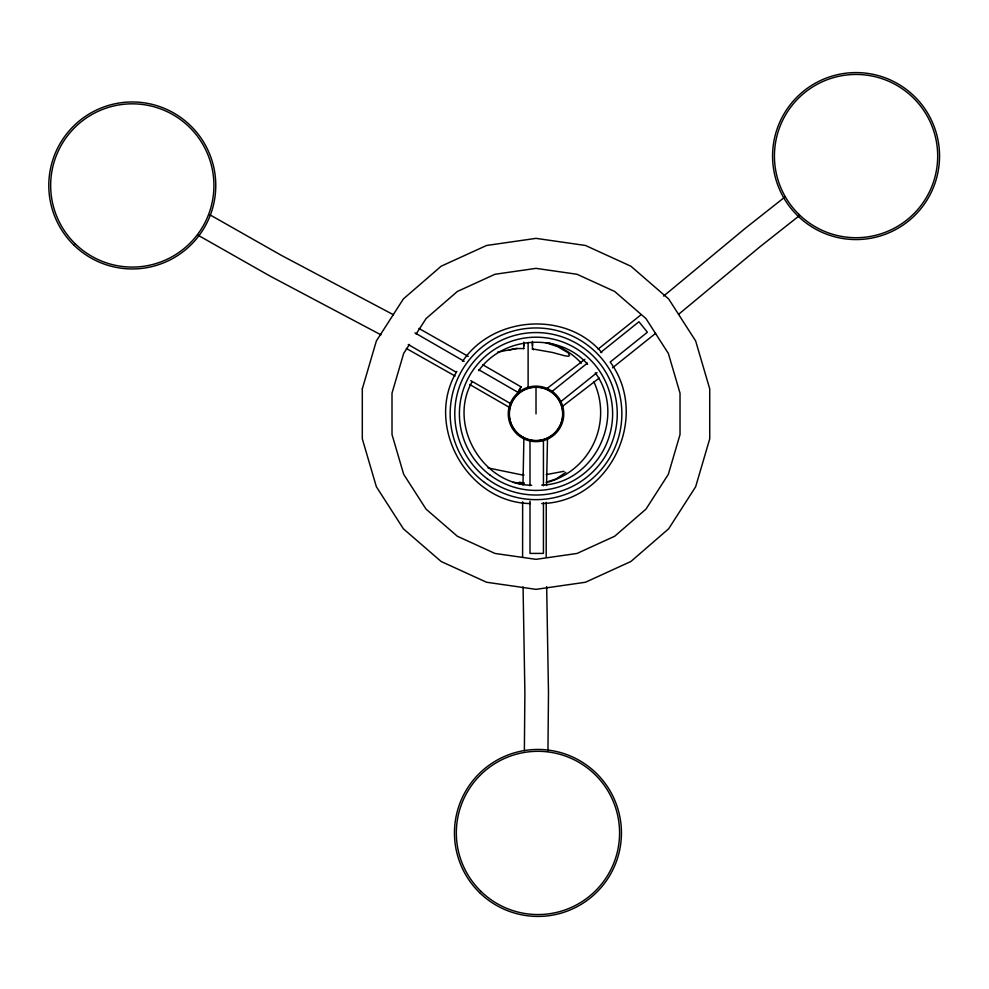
<?xml version="1.0" encoding="UTF-8"?>
<svg xmlns="http://www.w3.org/2000/svg" width="989" height="989" viewBox="0 0 989 989"><rect width="100%" height="100%" fill="white"/><g stroke="black" fill="none" stroke-linecap="round" stroke-linejoin="round"><path stroke-width="1.48" d="M523.762 345.989L523.762 342.787M522.649 501.856L522.6 557.116M522.983 485.08L523.898 437.793M524.368 750.614L524.887 693.005L523.07 586.971M546.249 502.301L546.2 556.856M546.571 485.525L547.498 438.251M547.955 751.059L548.487 692.844L546.67 586.638M533.442 349.785L532.465 348.919L552.53 352.48L564.348 355.681L568.181 356.275L569.54 355.595L568.02 352.702L557.648 346.632L545.73 342.651M456.856 371.419C424.083 425.245 467.315 502.684 530.24 503.549M472.05 381.865C447.609 424.825 482.335 484.721 531.711 485.278M509.273 407.32L469.639 384.449M521.067 386.884L517.568 393.004L521.067 386.884L482.756 364.756M409.471 344.395L403.673 353.419L392.003 393.152L392.015 434.567L403.673 474.3L426.061 509.137L457.363 536.248L495.032 553.457L536.026 559.341L577.007 553.457L614.676 536.248L645.978 509.125L668.354 474.287L680.024 434.554L680.024 393.152L668.354 353.419L645.965 318.582L614.663 291.458L576.995 274.262L536.013 268.365L495.019 274.262L457.351 291.471L426.061 318.582L416.109 334.072M462.543 361.331C493.165 315.899 566.165 310.583 601.782 352.628M478.676 370.739C503.067 335.877 559.428 332.217 587.59 364.236M565.819 472.359L556.226 478.899L548.524 481.42M663.631 296.07L745.385 228.224L785.019 196.935M678.652 314.267L760.257 246.545L799.433 215.627M640.687 315.058L598.085 349.142M655.645 333.318L612.5 367.834M551.442 391.916L587.417 363.087M600.607 352.504L638.968 321.759L647.387 332.242L610.213 362.036M559.848 402.412L597.022 372.618M546.126 389.159L584.796 359.378M561.74 406.924L599.21 378.07M497.516 352.195L515.788 348.548L523.799 348.536M509.236 350.019L517.198 348.462M546.175 474.621L564.027 471.283M546.163 482.335L549.167 481.841A72.531 72.531 0 0 0 593.783 381.63M541.762 485.104C595.032 483.621 626.915 415.405 595.267 372.89M541.787 503.549C609.916 501.992 650.317 417.135 610.46 362.419M523.787 482.867L518.965 482.471L523.799 482.805M523.762 483.423L513.34 482.36M516.79 483.25L523.873 484.128M488.047 467.921L523.762 475.276M522.785 474.399L523.774 474.782M393.449 314.749L281.272 255.31L209.717 214.7M380.988 334.863L270.009 276.055L197.924 235.147M418.891 328.435L468.217 356.374M406.306 348.449L455.113 376.055M414.935 332.86L464.175 361.294M478.824 369.75L518.743 392.794M408.222 344.506L456.127 372.173M470.764 380.617L510.695 403.673M532.428 341.39L532.465 345.791M543.443 439.685L543.443 485.784M543.443 502.696L543.443 553.407L529.993 553.407L529.993 501.151M536.013 387.255L536.013 413.897M532.465 342.726L532.465 349.34M529.993 441.218L529.993 485.784M528.114 342.454L528.114 388.269M523.762 342.219L523.762 348.697M549.167 343.022A72.531 72.531 0 0 1 581.384 363.198M362.308 388.875L362.308 438.832L376.376 486.761L403.376 528.781L441.131 561.492L486.563 582.249L536.013 589.357L585.451 582.249L630.895 561.492L668.651 528.794L695.65 486.761L709.731 438.844L709.731 388.887L695.663 340.958L668.651 298.938L630.908 266.226L585.463 245.47L536.026 238.361L486.576 245.47L441.143 266.214L403.388 298.925L376.376 340.945L362.308 388.875M487.218 478.725A81.222 81.222 0 0 0 616.654 423.589A81.222 81.222 0 0 0 504.18 339.066A81.222 81.222 0 0 0 487.218 478.725M484.449 482.422A85.833 85.833 0 0 0 621.228 424.145A85.833 85.833 0 0 0 502.375 334.826A85.833 85.833 0 0 0 484.449 482.422M489.988 475.041A76.61 76.61 0 0 0 612.067 423.032A76.61 76.61 0 0 0 505.985 343.319A76.61 76.61 0 0 0 489.988 475.041M519.695 436.347A27.754 27.754 0 0 0 563.619 416.789A27.754 27.754 0 0 0 524.726 388.529A27.754 27.754 0 0 0 519.695 436.347M522.699 436.965A26.641 26.641 0 0 0 562.654 413.897A26.641 26.641 0 0 0 522.699 390.828A26.641 26.641 0 0 0 522.699 436.965M522.575 437.15A26.888 26.888 0 0 0 562.902 413.859A26.888 26.888 0 0 0 522.575 390.568A26.888 26.888 0 0 0 522.575 437.15M75.176 243.776A81.63 81.63 0 0 0 211.349 205.761A81.63 81.63 0 0 0 110.335 106.837A81.63 81.63 0 0 0 75.176 243.776M73.866 245.111A83.496 83.496 0 0 0 213.154 206.219A83.496 83.496 0 0 0 109.828 105.044A83.496 83.496 0 0 0 73.866 245.111M480.839 891.25A81.63 81.63 0 0 0 617.012 853.235A81.63 81.63 0 0 0 515.998 754.31A81.63 81.63 0 0 0 480.839 891.25M479.529 892.585A83.496 83.496 0 0 0 618.817 853.692A83.496 83.496 0 0 0 515.492 752.518A83.496 83.496 0 0 0 479.529 892.585M798.939 214.39A81.63 81.63 0 0 0 935.124 176.376A81.63 81.63 0 0 0 834.11 77.451A81.63 81.63 0 0 0 798.939 214.39M797.641 215.726A83.496 83.496 0 0 0 936.929 176.833A83.496 83.496 0 0 0 833.603 75.659A83.496 83.496 0 0 0 797.641 215.726"/></g></svg>
